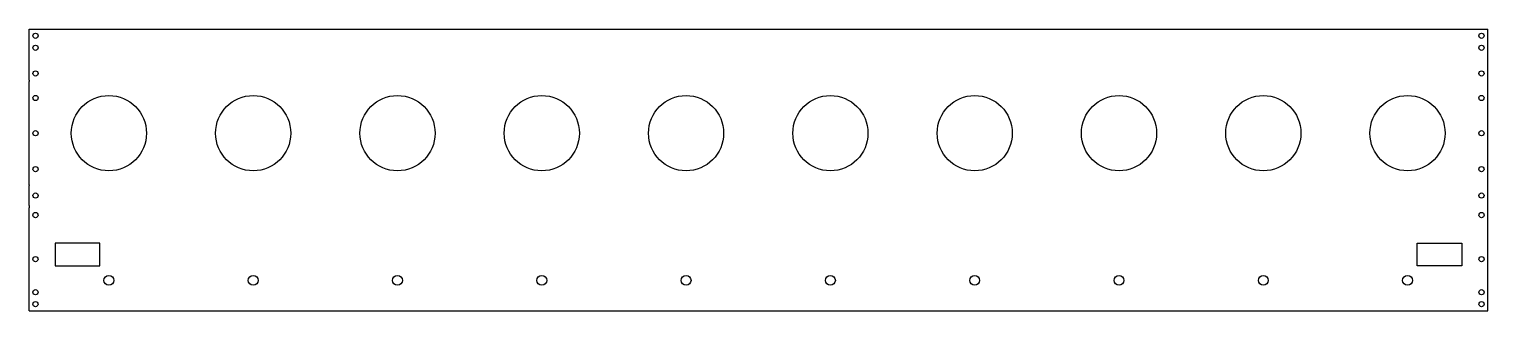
# Model space of a CAD drawing. Header units: millimetres. Extents: x -401 to 1001, y 94 to 364.
import ezdxf

# ---------------------------------------------------------------- set-up
doc = ezdxf.new("R2010")
doc.units = ezdxf.units.MM
doc.layers.add('Default', color=7, linetype='Continuous')
doc.layers.add('PEÇA_FRONTAL', color=7, linetype='Continuous')

# ---------------------------------------------------------------- blocks, each defined once
blk = doc.blocks.new('SE')
at = {"layer": 'PEÇA_FRONTAL', "color": 7, "linetype": 'Continuous'}
for p, q in [((-401.1, 315), (-401.1, 363.8)), ((-401.1, 363.8), (1000.9, 363.8)), ((1000.9, 315), (1000.9, 363.8)), ((-401.1, 315), (-401.1, 313.6)), ((-401.1, 214.7), (-401.1, 313.6)), ((1000.9, 313.6), (1000.9, 315)), ((1000.9, 214.7), (1000.9, 313.6)), ((-401.1, 214.7), (-401.1, 213.9)), ((-401.1, 194.7), (-401.1, 213.9)), ((1000.9, 213.9), (1000.9, 214.7)), ((1000.9, 194.7), (1000.9, 213.9)), ((-401.1, 194.7), (-401.1, 192.6)), ((-401.1, 93.8), (-401.1, 192.6)), ((1000.9, 192.6), (1000.9, 194.7)), ((1000.9, 93.8), (1000.9, 192.6)), ((-333.1, 158.8), (-376.1, 158.8)), ((-376.1, 158.8), (-376.1, 136.8)), ((-333.1, 136.8), (-333.1, 158.8)), ((932.9, 158.8), (975.9, 158.8)), ((932.9, 136.8), (932.9, 158.8)), ((975.9, 158.8), (975.9, 136.8)), ((-376.1, 136.8), (-333.1, 136.8)), ((975.9, 136.8), (932.9, 136.8)), ((-401.1, 93.8), (1000.9, 93.8))]:
    blk.add_line(p, q, dxfattribs=at)
for centre, radius in [((-395, 357.5), 2.5), ((994.8, 357.5), 2.5), ((-395, 346), 2.5), ((994.8, 346), 2.5), ((-395, 321.4), 2.5), ((994.8, 321.4), 2.5), ((-395, 297.9), 2.5), ((-324.5, 264.1), 36.1), ((-185.8, 264.1), 36.1), ((-47.1, 264.1), 36.1), ((91.6, 264.1), 36.1), ((230.3, 264.1), 36.1), ((369, 264.1), 36.1), ((507.7, 264.1), 36.1), ((646.4, 264.1), 36.1), ((785.1, 264.1), 36.1), ((923.7, 264.1), 36.1), ((994.8, 297.9), 2.5), ((-395, 264.1), 2.5), ((994.8, 264.1), 2.5), ((-395, 229.7), 2.5), ((994.8, 229.7), 2.5), ((-395, 204.3), 2.5), ((994.8, 204.3), 2.5), ((-395.1, 185.6), 2.5), ((994.9, 185.6), 2.5), ((-395.1, 143.4), 2.5), ((994.9, 143.4), 2.5), ((-324.5, 123), 4.75), ((-185.8, 123), 4.75), ((-47.1, 123), 4.75), ((91.6, 123), 4.75), ((230.3, 123), 4.75), ((369, 123), 4.75), ((507.7, 123), 4.75), ((646.4, 123), 4.75), ((785.1, 123), 4.75), ((923.7, 123), 4.75), ((-395.1, 111.6), 2.5), ((994.9, 111.6), 2.5), ((-395.1, 100.2), 2.5), ((994.9, 100.2), 2.5)]:
    blk.add_circle(centre, radius, dxfattribs=at)

msp = doc.modelspace()

# ---------------------------------------------------------------- block references
at = {"layer": 'Default'}
msp.add_blockref('SE', (0, 0), dxfattribs=at)

doc.saveas('drawing.dxf')
